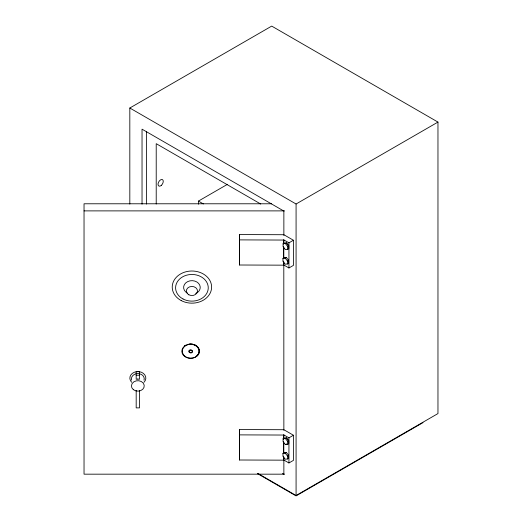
<?xml version="1.0" encoding="UTF-8"?>
<svg xmlns="http://www.w3.org/2000/svg" width="522" height="522" viewBox="0 0 522 522"><rect width="100%" height="100%" fill="white"/><g stroke="black" fill="none" stroke-linecap="round" stroke-linejoin="round"><path stroke-width="0.78" d="M283.518 261.117L283.805 265.169L239.402 265.006L239.461 234.561L283.864 234.724L293.442 240.25L293.442 265.378L288.94 267.975L283.466 264.817M239.402 265.006L239.461 234.561M283.518 456.111L283.805 460.163L239.402 459.999L239.461 429.554L283.864 429.717L293.442 435.244L293.442 460.371L288.94 462.968L283.466 459.81M239.402 459.999L239.461 429.554M129.821 204.089L129.821 108.015L271.708 26.1L437.965 122.089L437.965 413.574L296.078 495.489L258.038 473.526M198.432 204.2L198.432 201.087L227.377 184.377M129.821 108.015L296.078 204.004L437.965 122.089M293.442 240.25L288.94 242.847L283.805 239.885L283.518 244.1M283.087 243.728L284.242 243.063L286.506 242.86L288.764 245.673L288.764 248.687L287.609 249.359L285.345 249.562L283.087 246.743L283.087 243.728L285.345 243.526L286.506 242.86M287.609 249.359L287.609 246.345L288.764 245.673M282.95 258.37L284.105 257.698L286.369 257.496L288.627 260.308L288.627 263.329L287.472 263.995L285.208 264.197L282.95 261.385L282.95 258.37L285.208 258.168L286.369 257.496M287.472 263.995L287.472 260.98L288.627 260.308M293.442 435.244L288.94 437.841L283.805 434.878L283.518 439.093M283.087 438.721L284.242 438.056L286.506 437.854L288.764 440.666L288.764 443.68L287.609 444.352L285.345 444.555L283.087 441.736L283.087 438.721L285.345 438.519L286.506 437.854M287.609 444.352L287.609 441.338L288.764 440.666M285.345 444.555L286.506 443.883M282.95 453.364L284.105 452.691L286.369 452.489L288.627 455.301L288.627 458.323L287.472 458.988L285.208 459.19L282.95 456.378L282.95 453.364L285.208 453.161L286.369 452.489M287.472 458.988L287.472 455.974L288.627 455.301M423.009 422.618L296.078 495.9L257.372 473.552M287.12 263.46L288.627 263.329M271.57 203.782L84.035 203.782L84.035 474.172L284.614 474.172M84.035 210.888L284.614 210.888M136.183 373.439L139.498 373.439M136.183 375.214L139.498 375.214M239.402 239.885L283.805 240.055M239.402 434.878L283.805 435.048M260.732 204.024L156.215 143.674L156.215 204.024M198.432 201.087L203.371 203.945M282.454 473.519L283.864 474.335L283.864 460.476M286.506 243.219L288.627 245.869L288.627 248.7M285.345 243.526L287.609 246.345M285.208 258.168L287.472 260.98M286.506 438.212L288.627 440.862L288.627 443.693M285.345 438.519L287.609 441.338M285.208 453.161L287.472 455.974M296.078 204.004L296.078 495.489M288.94 242.847L288.94 267.975M288.94 437.841L288.94 462.968M283.864 235.507L283.864 211.058L142.036 129.169L142.036 204.161M283.805 239.885L283.805 243.291M283.805 247.343L283.805 258.52M283.805 261.927L283.864 430.317M283.805 434.878L283.805 439.1M283.805 442.336L283.805 453.683M283.805 456.92L283.805 460.163M283.518 246.534L283.518 258.69M283.518 441.527L283.518 453.683M146.388 131.551L146.388 204.095M139.498 390.352L139.498 407.884L136.183 407.884L136.183 390.352M193.421 344.311A8.62 7.034 0 0 1 198.288 353.903M197.942 354.445A8.62 7.034 0 0 1 196.572 355.9M184.383 345.949A8.62 7.034 0 0 1 185.538 345.159M188.977 343.998A8.62 7.034 0 0 1 192.709 344.128M187.405 293.136A8.313 6.786 0 0 1 185.839 282.82A8.313 6.786 0 0 1 198.556 283.348A8.313 6.786 0 0 1 195.704 293.481M131.714 382.3A8 6.532 0 0 1 132.353 373.347A8 6.532 0 0 1 143.335 373.347A8 6.532 0 0 1 143.968 382.3M131.655 380.16A6.401 5.227 0 0 1 136.183 373.759M139.498 373.759A6.401 5.227 0 0 1 144.026 380.16M137.841 379.057L136.183 379.24L136.183 371.664L139.498 371.664L139.498 379.24L137.841 379.057M184.383 356.258A8.62 7.034 0 0 0 198.804 353.1A8.62 7.034 0 0 0 188.246 344.481A8.62 7.034 0 0 0 184.383 356.258M189.623 352.487A1.71 1.396 0 0 0 192.187 351.28A1.71 1.396 0 0 0 189.623 350.073A1.71 1.396 0 0 0 189.623 352.487M181.212 300.581A19.699 16.084 0 0 0 211.593 287.909A19.699 16.084 0 0 0 182.961 272.765A19.699 16.084 0 0 0 181.212 300.581M183.046 298.989A16.332 13.337 0 0 0 208.232 288.477A16.332 13.337 0 0 0 184.494 275.923A16.332 13.337 0 0 0 183.046 298.989M188.892 294.819A5.579 4.554 0 0 0 197.492 291.23A5.579 4.554 0 0 0 189.382 286.937A5.579 4.554 0 0 0 188.892 294.819M133.312 389.614A6.401 5.227 0 0 0 144.026 387.272A6.401 5.227 0 0 0 136.183 380.864A6.401 5.227 0 0 0 133.312 389.614M184.821 356.154A8.62 7.034 0 0 0 199.234 352.996A8.62 7.034 0 0 0 188.683 344.383A8.62 7.034 0 0 0 184.821 356.154M190.06 352.741A1.71 1.396 0 0 0 192.625 351.534A1.71 1.396 0 0 0 190.06 350.321A1.71 1.396 0 0 0 190.06 352.741M161.318 185.356A3.693 2.134 -60 0 0 162.486 179.633A3.693 2.134 -60 0 0 158.12 183.509A3.693 2.134 -60 0 0 161.318 185.356"/></g></svg>
